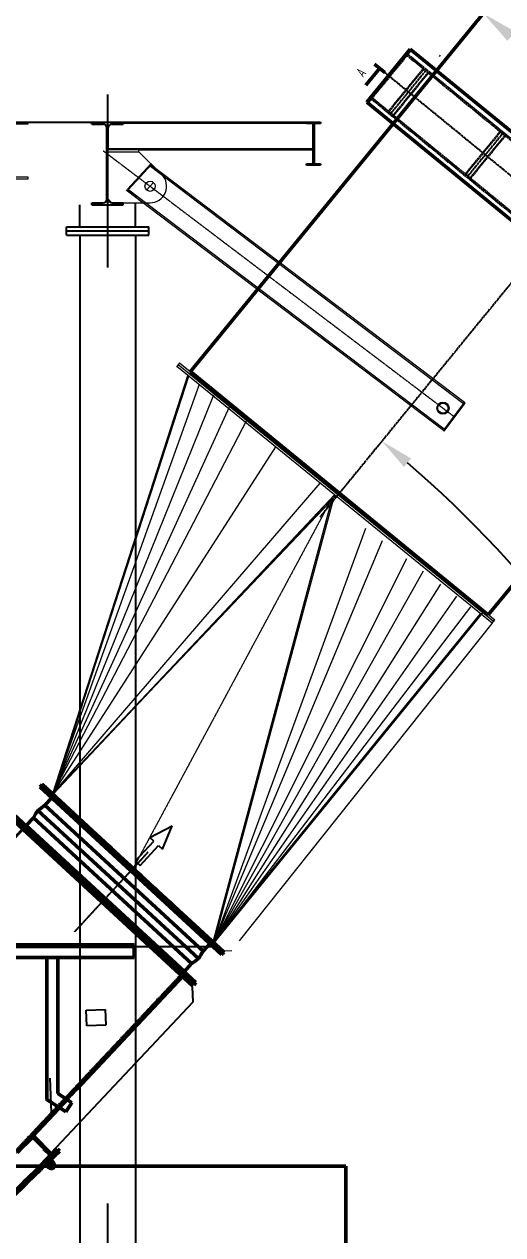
# Model space of a CAD drawing. Header units: millimetres. Extents: x -1263456 to 2767218, y -83310 to 50301.
# Drawn here: x 1092514 to 1095998, y -69629 to -60818 of the extents above; entities that cross this region are included whole.
import ezdxf

# ---------------------------------------------------------------- set-up
doc = ezdxf.new("R2010")
doc.units = ezdxf.units.MM
for name, pattern in [('AM_ISO02W050', [7.5, 6, -1.5]), ('AM_ISO08W050', [18, 12, -1.5, 3, -1.5]), ('AUSGEZOGEN', [0]), ('CENTER2', [1.125, 0.75, -0.125, 0.125, -0.125]), ('DASHED', [0.75, 0.5, -0.25]), ('DOT_CENTER', [14, 12, -1, 0, -1])]:
    doc.linetypes.add(name, pattern=pattern)
doc.layers.get('0').update_dxf_attribs({"color": 255, "lineweight": 50})
doc.layers.get('Defpoints').update_dxf_attribs({"linetype": 'AUSGEZOGEN'})
for name, color, linetype, lineweight in [('1', 2, 'Continuous', 25), ('AM_0', 7, 'Continuous', 50), ('AM_3', 6, 'AM_ISO02W050', 25), ('AM_5', 3, 'Continuous', 25), ('AM_6', 2, 'Continuous', 35), ('AM_7', 4, 'AM_ISO08W050', 25)]:
    doc.layers.add(name, color=color, linetype=linetype, lineweight=lineweight)
for name, color, linetype in [('19', 120, 'Continuous'), ('2', 7, 'Continuous'), ('20', 120, 'Continuous'), ('22', 120, 'Continuous')]:
    doc.layers.add(name, color=color, linetype=linetype)
doc.styles.get("Standard").update_dxf_attribs({"font": 'ISOCP.SHX', "width": 0.7})
doc.dimstyles.new('AM_ISO$0', dxfattribs={"dimtxt": 3.5, "dimasz": 3.5, "dimexe": 1, "dimexo": 1, "dimgap": 1.5, "dimtad": 1, "dimdsep": 46, "dimtxsty": 'Standard', "dimcen": 0, "dimclrd": 256, "dimclre": 256, "dimclrt": 2, "dimazin": 2, "dimtp": 0.1, "dimtm": 0.1, "dimtfac": 0.71, "dimtmove": 0, "dimatfit": 3, "dimfxl": 1, "dimlwd": -1, "dimlwe": -1, "dimarcsym": 1})
doc.dimstyles.new('AM_ISO$2', dxfattribs={"dimtxt": 3.25, "dimasz": 3.25, "dimexe": 1, "dimexo": 1, "dimgap": 1.5, "dimtad": 1, "dimdsep": 46, "dimtxsty": 'Standard', "dimcen": 0, "dimclrd": 256, "dimclre": 256, "dimclrt": 2, "dimazin": 2, "dimtp": 0.1, "dimtm": 0.1, "dimtfac": 0.71, "dimtmove": 0, "dimatfit": 3, "dimfxl": 1, "dimlwd": -1, "dimlwe": -1, "dimarcsym": 1})

# ---------------------------------------------------------------- blocks, each defined once
blk = doc.blocks.new('*D240')
at = {"layer": 'AM_5', "transparency": 16777216}
for p, q in [((1090659.9, -46860.2), (1090659.9, -49419.7)), ((1090922.4, -49344.7), (1096397.4, -49344.7)), ((1096659.9, -70454.3), (1096659.9, -49269.7))]:
    blk.add_line(p, q, dxfattribs=at)
for points in [[(1090922.4, -49300.9), (1090922.4, -49388.4), (1090659.9, -49344.7)], [(1096397.4, -49300.9), (1096397.4, -49388.4), (1096659.9, -49344.7)]]:
    blk.add_solid(points, dxfattribs=at)
at = {"layer": 'Defpoints', "color": 0, "transparency": 16777216}
for p in [(1090659.9, -46785.2), (1096659.9, -49344.7), (1096659.9, -70529.3, 93.7)]:
    blk.add_point(p, dxfattribs=at)
at = {"layer": 'AM_5', "color": 2, "transparency": 16777216, "insert": (1093659.9, -49100.9), "char_height": 262.5, "attachment_point": 5, "bg_fill": 3, "box_fill_scale": 1.1, "bg_fill_color": 256, "bg_fill_true_color": 13158600, "bg_fill_transparency": 0}
blk.add_mtext('6000', dxfattribs=at)
blk = doc.blocks.new('A$C1055577D')
for p, q in [((-43.2, -44.5), (-43.2, 112.9)), ((-91.4, -44.5), (5, -44.5))]:
    blk.add_line(p, q)
blk.add_solid([(-31.5, 25.5), (-43.2, -44.5), (-54.9, 25.5)])
blk = doc.blocks.new('A$Cc57342db')
at = {"layer": 'AM_0'}
for p, q in [((350.5, 69.6, 0), (350.5, 3469.4, 0)), ((350.5, 3469.4, 0), (850.5, 3469.4, 0)), ((850.5, 3469.4, 0), (850.5, 69.6, 0))]:
    blk.add_line(p, q, dxfattribs=at)
at = {"layer": 'AM_3'}
for p, q in [((350.5, 3459.4, 0), (850.5, 3459.4, 0)), ((390.5, 3469.4, 0), (390.6, 692.1, 0)), ((400.5, 3469.4, 0), (400.6, 686.1, 0)), ((800.5, 3469.4, 0), (800.3, 69.6, 0)), ((810.5, 3469.4, 0), (810.3, 69.6, 0)), ((401.3, 3306.5, 0), (799.7, 3306.5, 0)), ((401.3, 3303.5, 0), (799.7, 3303.5, 0)), ((401.3, 3261.5, 0), (799.7, 3261.5, 0)), ((391.3, 3209.4, 0), (401.3, 3209.4, 0)), ((401.3, 3258.5, 0), (799.7, 3258.5, 0)), ((799.7, 3209.4, 0), (809.6, 3209.4, 0)), ((400.5, 2583.6, 0), (800.4, 2583.6, 0)), ((400.5, 2580.6, 0), (800.4, 2580.6, 0)), ((400.5, 2538.6, 0), (800.4, 2538.6, 0)), ((400.5, 2535.6, 0), (800.4, 2535.6, 0))]:
    blk.add_line(p, q, dxfattribs=at)
at = {"layer": 'AM_7'}
for p, q in [((600.5, 3506, 0), (600.5, 0, 0)), ((390.5, 3282.5, 0), (810.5, 3282.5, 0)), ((390.5, 2559.6, 0), (810.5, 2559.6, 0))]:
    blk.add_line(p, q, dxfattribs=at)
at = {"xscale": -1.000000000000001, "rotation": 270}
blk.add_blockref('A$C1055577D', (644.9, 3597.4, 0), dxfattribs=at)
at = {"layer": 'AM_6', "color": 7, "lineweight": 50, "insert": (687.3, 3677.4, 0), "char_height": 75, "attachment_point": 1}
blk.add_mtext_dynamic_manual_height_columns('A', width=25.429, gutter_width=375, heights=[0], dxfattribs=at)
blk = doc.blocks.new('IR406X74___0___0___0___130', base_point=(76602.2, -32086.2))
at = {"layer": '19', "color": 7, "linetype": 'Continuous', "lineweight": 0}
for p, q in [((-92228.5, 84535.2), (-92228.5, 84551.2)), ((-92228.5, 84551.2), (-91968.5, 84551.2)), ((-92103.4, 84535.2), (-92228.5, 84535.2)), ((-92103.4, 84152.2), (-92103.4, 84535.2)), ((-91968.5, 84535.2), (-92093.7, 84535.2)), ((-92093.7, 84535.2), (-92093.7, 84152.2)), ((-91968.5, 84551.2), (-91968.5, 84535.2)), ((-92228.5, 84136.2), (-92228.5, 84152.2)), ((-92228.5, 84152.2), (-92103.4, 84152.2)), ((-92093.7, 84152.2), (-91968.5, 84152.2)), ((-91968.5, 84152.2), (-91968.5, 84136.2)), ((-91968.5, 84136.2), (-92228.5, 84136.2))]:
    blk.add_line(p, q, dxfattribs=at)
blk = doc.blocks.new('IR305X38_7___0___0___0__33')
at = {"layer": '1', "color": 1, "linetype": 'Continuous'}
for p, q in [((-166541.3, 116637.3), (-166439.3, 116637.3)), ((-166541.3, 116627.6), (-166541.3, 116637.3)), ((-166493.2, 116627.6), (-166541.3, 116627.6)), ((-166493.2, 116334), (-166493.2, 116627.6)), ((-166439.3, 116627.6), (-166487.4, 116627.6)), ((-166487.4, 116627.6), (-166487.4, 116334)), ((-166439.3, 116637.3), (-166439.3, 116627.6)), ((-166541.3, 116324.3), (-166541.3, 116334)), ((-166541.3, 116334), (-166493.2, 116334)), ((-166439.3, 116324.3), (-166541.3, 116324.3)), ((-166487.4, 116334), (-166439.3, 116334)), ((-166439.3, 116334), (-166439.3, 116324.3))]:
    blk.add_line(p, q, dxfattribs=at)
blk = doc.blocks.new('E__991', base_point=(-22069.8, 3933.1))
at = {"color": 4, "linetype": 'DASHED'}
for p, q in [((-21939.2, 3933.1), (-22069.8, 4077.9)), ((-21931.8, 3939.8), (-21939.2, 3933.1))]:
    blk.add_line(p, q, dxfattribs=at)
blk = doc.blocks.new('EL__992', base_point=(-22507.9, 3541.6))
at = {"color": 7, "linetype": 'Continuous'}
for p, q in [((-22126, 4027.2), (-22084.7, 4064.5)), ((-22084.7, 4064.5), (-22077.2, 4071.2)), ((-22077.2, 4071.2), (-22069.8, 4077.9)), ((-22069.8, 4077.9), (-22062.4, 4084.6)), ((-22062.4, 4084.6), (-21935.1, 3943.6)), ((-22489.3, 3699.5), (-22398.2, 3781.7)), ((-22507.9, 3682.7), (-22500.4, 3689.4)), ((-22380.6, 3541.6), (-22507.9, 3682.7)), ((-22500.4, 3689.4), (-22496.7, 3692.8)), ((-22496.7, 3692.8), (-22489.3, 3699.5))]:
    blk.add_line(p, q, dxfattribs=at)
blk = doc.blocks.new('FI1__993', base_point=(-22425.1, 3494))
at = {"color": 7, "linetype": 'Continuous'}
for p, q in [((-21905.8, 3970), (-21919.9, 3957.3)), ((-21890.6, 3983.8), (-21905.8, 3970)), ((-21883.9, 3976.3), (-21899.1, 3962.6)), ((-21883.9, 3976.3), (-21890.6, 3983.8)), ((-21935.1, 3943.6), (-22018.6, 3868.2)), ((-21943.3, 3922.7), (-22011.9, 3860.8)), ((-21928.4, 3936.1), (-21943.3, 3922.7)), ((-21919.9, 3957.3), (-21935.1, 3943.6)), ((-21913.2, 3949.9), (-21928.4, 3936.1)), ((-21899.1, 3962.6), (-21913.2, 3949.9)), ((-22032.7, 3855.5), (-22131.5, 3766.4)), ((-22026, 3848), (-22124.8, 3759)), ((-22018.6, 3868.2), (-22032.7, 3855.5)), ((-22011.9, 3860.8), (-22026, 3848)), ((-22145.6, 3753.7), (-22244.4, 3664.6)), ((-22138.9, 3746.2), (-22237.7, 3657.1)), ((-22131.5, 3766.4), (-22145.6, 3753.7)), ((-22124.8, 3759), (-22138.9, 3746.2)), ((-22258.5, 3651.8), (-22380.6, 3541.6)), ((-22251.8, 3644.4), (-22362.8, 3544.3)), ((-22244.4, 3664.6), (-22258.5, 3651.8)), ((-22237.7, 3657.1), (-22251.8, 3644.4)), ((-22395.8, 3527.9), (-22409.9, 3515.2)), ((-22380.6, 3541.6), (-22395.8, 3527.9)), ((-22373.9, 3534.2), (-22389.1, 3520.5)), ((-22362.8, 3544.3), (-22373.9, 3534.2)), ((-22409.9, 3515.2), (-22425.1, 3501.5)), ((-22418.4, 3494), (-22425.1, 3501.5)), ((-22403.2, 3507.8), (-22418.4, 3494)), ((-22389.1, 3520.5), (-22403.2, 3507.8))]:
    blk.add_line(p, q, dxfattribs=at)
at = {"color": 4, "linetype": 'DASHED'}
for p, q in [((-21899.1, 3962.6), (-21905.8, 3970)), ((-21935.1, 3943.6), (-21931.8, 3939.8)), ((-21928.4, 3936.1), (-21931.8, 3939.8)), ((-21913.2, 3949.9), (-21919.9, 3957.3)), ((-22032.7, 3855.5), (-22026, 3848)), ((-22018.6, 3868.2), (-22011.9, 3860.8)), ((-22145.6, 3753.7), (-22138.9, 3746.2)), ((-22131.5, 3766.4), (-22124.8, 3759)), ((-22251.8, 3644.4), (-22258.5, 3651.8)), ((-22237.7, 3657.1), (-22244.4, 3664.6)), ((-22389.1, 3520.5), (-22395.8, 3527.9)), ((-22377.2, 3537.9), (-22380.6, 3541.6)), ((-22373.9, 3534.2), (-22377.2, 3537.9)), ((-22403.2, 3507.8), (-22409.9, 3515.2))]:
    blk.add_line(p, q, dxfattribs=at)
blk = doc.blocks.new('fisso__994', base_point=(-22507.9, 3494))
for name, p in [('EL__992', (-22507.9, 3541.6)), ('E__991', (-22069.8, 3933.1)), ('FI1__993', (-22425.1, 3494))]:
    blk.add_blockref(name, p)
blk = doc.blocks.new('C_1__995', base_point=(-21981.1, 3844))
at = {"color": 7, "linetype": 'Continuous'}
for p, q in [((-21923.4, 3885.8), (-21944, 3908.6)), ((-21981.1, 3875.1), (-21960.5, 3852.3))]:
    blk.add_line(p, q, dxfattribs=at)
blk.add_circle((-21942, 3869), 10, dxfattribs=at)
blk.add_arc((-21942, 3869), 25, 222.056, 42.056, dxfattribs=at)
at = {"layer": '1', "color": 3, "linetype": 'DOT_CENTER'}
for p, q in [((-21942, 3881.5), (-21942, 3856.5)), ((-21929.5, 3869), (-21954.5, 3869))]:
    blk.add_line(p, q, dxfattribs=at)
blk = doc.blocks.new('FS2_1__996', base_point=(-22418.4, 3486.6))
at = {"color": 7, "linetype": 'Continuous'}
for p, q in [((-21883.9, 3976.3), (-21899.1, 3962.6)), ((-21892.4, 3955.2), (-21877.2, 3968.9)), ((-21877.2, 3968.9), (-21883.9, 3976.3)), ((-21943.3, 3922.7), (-22011.9, 3860.8)), ((-22005.2, 3853.3), (-21936.6, 3915.3)), ((-21928.4, 3936.1), (-21943.3, 3922.7)), ((-21936.6, 3915.3), (-21906.5, 3942.4)), ((-21913.2, 3949.9), (-21928.4, 3936.1)), ((-21899.1, 3962.6), (-21913.2, 3949.9)), ((-21906.5, 3942.4), (-21892.4, 3955.2)), ((-22026, 3848), (-22124.8, 3759)), ((-22118.1, 3751.5), (-22019.3, 3840.6)), ((-22011.9, 3860.8), (-22026, 3848)), ((-22019.3, 3840.6), (-22005.2, 3853.3)), ((-22138.9, 3746.2), (-22237.7, 3657.1)), ((-22231, 3649.7), (-22132.2, 3738.8)), ((-22124.8, 3759), (-22138.9, 3746.2)), ((-22132.2, 3738.8), (-22118.1, 3751.5)), ((-22251.8, 3644.4), (-22362.8, 3544.3)), ((-22356.1, 3536.8), (-22245.1, 3637)), ((-22237.7, 3657.1), (-22251.8, 3644.4)), ((-22245.1, 3637), (-22231, 3649.7)), ((-22373.9, 3534.2), (-22389.1, 3520.5)), ((-22382.4, 3513.1), (-22356.1, 3536.8)), ((-22362.8, 3544.3), (-22373.9, 3534.2)), ((-22403.2, 3507.8), (-22418.4, 3494)), ((-22418.4, 3494), (-22411.8, 3486.6)), ((-22411.8, 3486.6), (-22396.5, 3500.3)), ((-22389.1, 3520.5), (-22403.2, 3507.8)), ((-22396.5, 3500.3), (-22382.4, 3513.1))]:
    blk.add_line(p, q, dxfattribs=at)
at = {"color": 4, "linetype": 'DASHED'}
for p, q in [((-21939.9, 3919), (-21943.3, 3922.7)), ((-21939.9, 3919), (-21936.6, 3915.3)), ((-21939.9, 3919), (-21939.9, 3919)), ((-21906.5, 3942.4), (-21913.2, 3949.9)), ((-21892.4, 3955.2), (-21899.1, 3962.6)), ((-22019.3, 3840.6), (-22026, 3848)), ((-22005.2, 3853.3), (-22011.9, 3860.8)), ((-22132.2, 3738.8), (-22138.9, 3746.2)), ((-22118.1, 3751.5), (-22124.8, 3759)), ((-22251.8, 3644.4), (-22245.1, 3637)), ((-22237.7, 3657.1), (-22231, 3649.7)), ((-22359.4, 3540.6), (-22362.8, 3544.3)), ((-22359.4, 3540.6), (-22359.4, 3540.6)), ((-22356.1, 3536.8), (-22359.4, 3540.6)), ((-22403.2, 3507.8), (-22396.5, 3500.3)), ((-22389.1, 3520.5), (-22382.4, 3513.1))]:
    blk.add_line(p, q, dxfattribs=at)
blk = doc.blocks.new('PARTE_MOBILE__997', base_point=(-22418.4, 3486.6))
for name, p in [('FS2_1__996', (-22418.4, 3486.6)), ('C_1__995', (-21981.1, 3844))]:
    blk.add_blockref(name, p)
blk = doc.blocks.new('p1_1_3_2_1_1__1017', base_point=(-21906.7, 4338.2))
at = {"color": 7, "linetype": 'Continuous'}
for p, q in [((-21906.7, 4430.4), (-21906.7, 5462.5)), ((-21906.7, 5462.5), (-21901.2, 5462.5)), ((-21847.7, 5462.5), (-21901.2, 5462.5)), ((-21847.7, 5462.5), (-21836.7, 5462.5)), ((-21836.7, 5462.5), (-21826.7, 5462.5)), ((-21826.7, 4470.9), (-21826.7, 5462.5)), ((-21793.4, 4353.9), (-21904.2, 4425.8)), ((-21826.7, 4470.9), (-21735, 4411.3)), ((-21735, 4411.3), (-21725.8, 4405.3)), ((-21793.4, 4353.9), (-21769.3, 4338.2)), ((-21731.2, 4396.9), (-21769.3, 4338.2)), ((-21725.8, 4405.3), (-21731.2, 4396.9))]:
    blk.add_line(p, q, dxfattribs=at)
blk.add_arc((-21901.2, 4430.4), 5.5, 180, 237, dxfattribs=at)
blk = doc.blocks.new('p1_1_3_2__1020', base_point=(-22556.7, 5462.5))
at = {"color": 7, "linetype": 'Continuous'}
for p, q in [((-22556.7, 5542.5), (-22521.7, 5542.5)), ((-22521.7, 5542.5), (-21271.1, 5542.5)), ((-21271.1, 5532.5), (-21271.1, 5542.5)), ((-21271.1, 5532.5), (-21271.1, 5462.5)), ((-21906.7, 5462.5), (-22556.7, 5462.5)), ((-21906.7, 5462.5), (-21901.2, 5462.5)), ((-21847.7, 5462.5), (-21901.2, 5462.5)), ((-21847.7, 5462.5), (-21836.7, 5462.5)), ((-21836.7, 5462.5), (-21826.7, 5462.5)), ((-21271.1, 5462.5), (-21826.7, 5462.5))]:
    blk.add_line(p, q, dxfattribs=at)
blk = doc.blocks.new('Ang_120x80x10__1025', base_point=(-26043.7, 2607.5))
for name, p in [('p1_1_3_2__1020', (-22556.7, 5462.5)), ('p1_1_3_2_1_1__1017', (-21906.7, 4338.2))]:
    blk.add_blockref(name, p)
blk = doc.blocks.new('T3_1_1_2__1026', base_point=(-23526.8, 5542.5))
at = {"color": 7, "linetype": 'Continuous'}
for p, q in [((-22676.7, 5552.5), (-23526.8, 5552.5)), ((-22576.7, 5552.5), (-22676.7, 5552.5)), ((-22576.7, 5542.5), (-22576.7, 5552.5)), ((-22576.7, 5552.5), (-21271.1, 5552.5)), ((-21271.1, 5542.5), (-21271.1, 5552.5)), ((-23444.7, 5542.5), (-23526.7, 5542.5))]:
    blk.add_line(p, q, dxfattribs=at)
blk = doc.blocks.new('vent-lat')
at = {"color": 7, "linetype": 'Continuous'}
for p, q in [((58298, 95331), (58217, 95242)), ((58217, 95242), (71445, 83036)), ((58380, 95419), (58298, 95331)), ((58298, 95331), (58541, 95107)), ((58298, 95331), (58541, 95107)), ((58380, 95419), (58622, 95195)), ((58622, 95195), (58799, 95032)), ((58541, 95107), (58717, 94944)), ((58541, 95107), (58717, 94944)), ((58580, 93914), (59075, 94451)), ((58717, 94944), (59033, 94652)), ((58717, 94944), (59033, 94652)), ((58799, 95032), (59115, 94741)), ((59033, 94652), (59099, 94591)), ((59033, 94652), (59099, 94591)), ((59099, 94591), (59864, 93886)), ((59099, 94591), (59864, 93886)), ((59115, 94741), (59945, 93974)), ((69757, 82756), (58074, 93537)), ((70092, 83291), (58580, 93914)), ((59864, 93886), (60040, 93723)), ((59864, 93886), (60040, 93723)), ((59945, 93974), (60121, 93812)), ((60040, 93723), (60966, 92869)), ((60040, 93723), (60966, 92869)), ((60121, 93812), (61047, 92957)), ((56182, 93038), (69411, 80831)), ((56345, 93214), (69574, 81007)), ((57739, 93003), (57217, 92437)), ((57739, 93003), (69251, 82380)), ((60966, 92869), (61142, 92706)), ((60966, 92869), (61142, 92706)), ((61047, 92957), (61224, 92794)), ((61142, 92706), (62068, 91852)), ((61142, 92706), (62068, 91852)), ((61224, 92794), (62150, 91940)), ((57058, 92393), (57116, 92339)), ((57058, 92393), (57116, 92339)), ((57116, 92339), (69492, 80919)), ((57116, 92339), (69492, 80919)), ((68729, 81814), (57217, 92437)), ((62068, 91852), (62245, 91689)), ((62068, 91852), (62245, 91689)), ((62150, 91940), (62326, 91777)), ((62245, 91689), (63171, 90834)), ((62245, 91689), (63171, 90834)), ((62326, 91777), (63252, 90923)), ((63171, 90834), (63347, 90672)), ((63171, 90834), (63347, 90672)), ((63252, 90923), (63429, 90760)), ((63429, 90760), (64355, 89905)), ((63347, 90672), (64273, 89817)), ((63347, 90672), (64273, 89817)), ((64355, 89905), (64531, 89743)), ((64273, 89817), (64450, 89654)), ((64273, 89817), (64450, 89654)), ((64450, 89654), (65376, 88800)), ((64450, 89654), (65376, 88800)), ((64531, 89743), (65457, 88888)), ((65376, 88800), (65552, 88637)), ((65376, 88800), (65552, 88637)), ((65457, 88888), (65633, 88725)), ((65552, 88637), (66478, 87783)), ((65552, 88637), (66478, 87783)), ((65633, 88725), (66559, 87871)), ((66478, 87783), (66654, 87620)), ((66478, 87783), (66654, 87620)), ((66559, 87871), (66736, 87708)), ((66654, 87620), (67580, 86765)), ((66654, 87620), (67580, 86765)), ((66736, 87708), (67662, 86854)), ((67580, 86765), (67757, 86603)), ((67580, 86765), (67757, 86603)), ((67662, 86854), (67838, 86691)), ((67757, 86603), (68683, 85748)), ((67757, 86603), (68683, 85748)), ((67838, 86691), (68764, 85836)), ((68683, 85748), (68859, 85585)), ((68683, 85748), (68859, 85585)), ((68764, 85836), (68940, 85674)), ((68859, 85585), (69785, 84731)), ((68859, 85585), (69785, 84731)), ((68940, 85674), (69866, 84819)), ((69785, 84731), (69961, 84568)), ((69785, 84731), (69961, 84568)), ((69866, 84819), (70043, 84656)), ((70043, 84656), (70873, 83890)), ((69961, 84568), (70726, 83863)), ((69961, 84568), (70726, 83863)), ((70092, 83291), (70587, 83827)), ((70726, 83863), (70792, 83802)), ((70726, 83863), (70792, 83802)), ((70792, 83802), (71108, 83510)), ((70792, 83802), (71108, 83510)), ((70873, 83890), (71189, 83598)), ((71108, 83510), (71284, 83348)), ((71108, 83510), (71284, 83348)), ((71189, 83598), (71366, 83436)), ((71284, 83348), (71527, 83124)), ((71284, 83348), (71527, 83124)), ((71366, 83436), (71608, 83212)), ((71527, 83124), (71445, 83036)), ((71608, 83212), (71527, 83124)), ((69251, 82380), (68729, 81814)), ((68675, 81510), (60882, 73215)), ((69492, 80919), (69411, 80831)), ((69574, 81007), (69492, 80919)), ((60321, 72618), (56555, 68610))]:
    blk.add_line(p, q, dxfattribs=at)
at = {"color": 4, "linetype": 'DASHED'}
for p, q in [((58541, 95107), (58622, 95195)), ((58717, 94944), (58799, 95032)), ((59047, 94667), (59033, 94652)), ((59115, 94741), (59047, 94667)), ((59864, 93886), (59945, 93974)), ((60040, 93723), (60121, 93812)), ((60966, 92869), (61047, 92957)), ((61142, 92706), (61224, 92794)), ((55337, 90411), (57116, 92339)), ((57116, 92339), (68640, 81706)), ((62068, 91852), (62150, 91940)), ((62245, 91689), (62326, 91777)), ((63171, 90834), (63252, 90923)), ((63347, 90672), (63429, 90760)), ((64273, 89817), (64355, 89905)), ((64450, 89654), (64531, 89743)), ((65376, 88800), (65457, 88888)), ((65552, 88637), (65633, 88725)), ((66478, 87783), (66559, 87871)), ((66654, 87620), (66736, 87708)), ((67580, 86765), (67662, 86854)), ((67757, 86603), (67838, 86691)), ((68683, 85748), (68764, 85836)), ((68859, 85585), (68940, 85674)), ((69785, 84731), (69866, 84819)), ((69961, 84568), (70043, 84656)), ((70805, 83817), (70792, 83802)), ((70873, 83890), (70805, 83817)), ((71108, 83510), (71189, 83598)), ((71284, 83348), (71366, 83436)), ((68640, 81706), (56438, 68719)), ((68616, 81564), (66255, 79051)), ((68699, 81651), (68616, 81564)), ((68640, 81706), (68699, 81651)), ((68757, 81597), (68675, 81510)), ((68699, 81651), (68757, 81597)), ((66251, 79047), (60812, 73257)), ((66251, 79047), (66252, 79052)), ((66255, 79051), (66251, 79047)), ((66252, 79052), (66255, 79051)), ((60812, 73257), (60250, 72660)), ((60882, 73215), (60321, 72618)), ((60250, 72660), (56497, 68664))]:
    blk.add_line(p, q, dxfattribs=at)
at = {"color": 7, "linetype": 'Continuous'}
for centre, radius, start, end in [((62798, 90202), 5782, 144.77948, 151.03272), ((61777, 89096), 5782, 123.56728, 129.82052), ((57146, 92475), 80, 317.3, 331.77751), ((65033, 86091), 5782, 324.77948, 331.03272), ((66054, 87198), 5782, 303.56728, 309.82052), ((68773, 81746), 80, 122.82249, 137.3)]:
    blk.add_arc(centre, radius, start, end, dxfattribs=at)
at = {"layer": '1', "color": 6, "linetype": 'Continuous'}
for p, q in [((52329, 96358), (69293, 80704)), ((69293, 80704), (69338, 79587)), ((69338, 79587), (57083, 66543))]:
    blk.add_line(p, q, dxfattribs=at)
at = {"layer": '1', "color": 3, "linetype": 'Continuous'}
for p, q in [((66217, 91568), (67841, 92401)), ((67141, 90715), (67841, 92401)), ((65163, 89855), (66502, 91306)), ((65518, 89527), (66857, 90978)), ((66502, 91306), (66217, 91568)), ((66857, 90978), (67141, 90715)), ((65341, 89691), (65163, 89855)), ((65341, 89691), (65518, 89527))]:
    blk.add_line(p, q, dxfattribs=at)
at = {"layer": '1', "color": 3, "linetype": 'DOT_CENTER'}
for p, q in [((66063, 90474), (60730, 84695)), ((15137, 83638), (71205, 83638))]:
    blk.add_line(p, q, dxfattribs=at)
at = {"layer": '1', "color": 7, "linetype": 'Continuous'}
for p, q in [((61575, 78985), (62965, 79040)), ((61621, 77854), (61575, 78985)), ((62965, 79040), (63010, 77910)), ((63010, 77910), (61621, 77854)), ((58930, 74049), (59030, 71551))]:
    blk.add_line(p, q, dxfattribs=at)
at = {"layer": '1', "color": 6, "linetype": 'Continuous'}
blk.add_arc((40097, 83966), 24333, 293.55922, 314.27093, dxfattribs=at)
at = {"xscale": 10, "yscale": 10, "zscale": 10}
for name, p in [('Ang_120x80x10__1025', (17358, 54288)), ('T3_1_1_2__1026', (42527, 83638))]:
    blk.add_blockref(name, p, dxfattribs=at)
at = {"xscale": 10, "yscale": 10, "zscale": 10, "rotation": 2.299999999999974}
for name, p in [('fisso__994', (53527, 63740)), ('PARTE_MOBILE__997', (54424, 63701))]:
    blk.add_blockref(name, p, dxfattribs=at)
blk = doc.blocks.new('21112')
at = {"layer": '1', "color": 4, "linetype": 'DOT_CENTER'}
blk.add_line((1093121.3, -61992.7, 4.6), (1093121.3, -63251.8, 4.6), dxfattribs=at)
at = {"layer": '1', "color": 1, "linetype": 'Continuous'}
for p, q in [((1093006.9, -62207.6, 4.6), (1093006.9, -62192.7, 4.6)), ((1093006.9, -62207.6, 4.6), (1093088.6, -62207.6, 4.6)), ((1093153.1, -62207.6, 4.6), (1093234.9, -62207.6, 4.6)), ((1093234.9, -62192.7, 4.6), (1093234.9, -62207.6, 4.6)), ((1093234.9, -62197.9, 4.6), (1094570.3, -62197.9, 4.6)), ((1093115.6, -62753.8, 4.6), (1093115.6, -62234.6, 4.6)), ((1093126.1, -62392.7, 4.6), (1093126.1, -62234.6, 4.6)), ((1093126.1, -62387.5, 4.6), (1094618.4, -62387.5, 4.6)), ((1093349.2, -62392.7, 4.6), (1094618.4, -62392.7, 4.6)), ((1093006.9, -62795.7, 4.6), (1093006.9, -62780.8, 4.6)), ((1093006.9, -62780.8, 4.6), (1093088.6, -62780.8, 4.6)), ((1093006.9, -62795.7, 4.6), (1093234.9, -62795.7, 4.6)), ((1093234.9, -62795.7, 4.6), (1093234.9, -62780.8, 4.6))]:
    blk.add_line(p, q, dxfattribs=at)
at = {"layer": '1', "color": 2, "linetype": 'Continuous'}
for p, q in [((1092918.3, -62955.7, 4.6), (1092918.3, -62795.7, 4.6)), ((1093324.3, -62955.7, 4.6), (1093324.3, -62780.8, 4.6)), ((1092821.3, -62985.7, 4.6), (1092821.3, -62955.7, 4.6)), ((1092821.3, -62955.7, 4.6), (1093421.3, -62955.7, 4.6)), ((1092821.3, -63015.7, 4.6), (1092821.3, -62985.7, 4.6)), ((1092821.3, -62985.7, 4.6), (1093421.3, -62985.7, 4.6)), ((1093421.3, -62985.7, 4.6), (1093421.3, -62955.7, 4.6)), ((1093421.3, -63015.7, 4.6), (1093421.3, -62985.7, 4.6)), ((1092821.3, -63015.7, 4.6), (1093421.3, -63015.7, 4.6))]:
    blk.add_line(p, q, dxfattribs=at)
at = {"layer": '1', "color": 3, "linetype": 'Continuous'}
blk.add_line((1093153.1, -62780.8, 4.6), (1093234.9, -62780.8, 4.6), dxfattribs=at)
at = {"layer": '1', "color": 1, "linetype": 'Continuous'}
for centre, start, end in [((1093088.6, -62234.6, 4.6), 0, 90), ((1093153.1, -62234.6, 4.6), 90, 180), ((1093088.6, -62753.8, 4.6), 270, 0), ((1093153.1, -62753.8, 4.6), 180, 270)]:
    blk.add_arc(centre, 27, start, end, dxfattribs=at)
at = {"layer": '19', "color": 70, "linetype": 'Continuous', "lineweight": 0}
for p, q in [((1095542.8, -61705.6, 4.6), (1095535.1, -61715.7, 4.6)), ((1093126.1, -62392.7, 4.6), (1093349.2, -62392.7, 4.6)), ((1093126.1, -62753.8, 4.6), (1093126.1, -62392.7, 4.6)), ((1093126.1, -62408.6, 4.6), (1093349.2, -62408.6, 4.6)), ((1093349.2, -62408.6, 4.6), (1093349.2, -62392.7, 4.6)), ((1093515.7, -62575.1, 4.6), (1093349.2, -62408.6, 4.6)), ((1093265.1, -62680.4, 4.6), (1093437.3, -62493.8, 4.6)), ((1093443.1, -62499.1, 4.6), (1093270.9, -62685.8, 4.6)), ((1095712.8, -64243.3, 4.6), (1093423.1, -62509.2, 4.6)), ((1093405.4, -62687.5, 4.6), (1093455.6, -62633.1, 4.6)), ((1095572.7, -64428.3, 4.6), (1093265, -62680.5, 4.6)), ((1093126.1, -62753.8, 4.6), (1093153.1, -62780.8, 4.6)), ((1093153.1, -62780.8, 4.6), (1093430.5, -62780.8, 4.6)), ((1093624.1, -63971.8, 4.9), (1093624.4, -63971.8, 4.9)), ((1093643.6, -63946.4, 4.9), (1093624.4, -63971.8, 4.9)), ((1095929.9, -65828.7, 4.6), (1093634, -63959.1, 4.9)), ((1093712.3, -64038.4, 4.9), (1092725.5, -67086.1, 4.6)), ((1093787.2, -64104.4, 4.9), (1092719.4, -67081.6, 4.6)), ((1093891.6, -64180.8, 4.9), (1092719.4, -67081.6, 4.6)), ((1095566, -64437, 4.6), (1095719.4, -64234.6, 4.6)), ((1095719.4, -64234.6, 4.6), (1095725.7, -64239.3, 4.6)), ((1094005.8, -64269.1, 4.9), (1092719.4, -67081.6, 4.6)), ((1095572.3, -64441.8, 4.6), (1095725.7, -64239.3, 4.6)), ((1094131.7, -64366.2, 4.9), (1092719.4, -67081.6, 4.6)), ((1095566, -64437, 4.6), (1095572.3, -64441.8, 4.6)), ((1094343.2, -64557.1, 4.8), (1092719.4, -67081.6, 4.6)), ((1094666.3, -64820.8, 4.7), (1092719.4, -67081.6, 4.6)), ((1094784.7, -64911.8, 4.7), (1092719.4, -67081.6, 4.6)), ((1094755.6, -64928.7, 4.7), (1092725.6, -67086.2, 4.6)), ((1094755.6, -64928.7, 4.7), (1093888.3, -68163, 4.6)), ((1094999.5, -65151.2, 4.6), (1093894.4, -68167.6, 4.6)), ((1095119.1, -65240.5, 4.6), (1093894.4, -68167.6, 4.6)), ((1095298, -65372.9, 4.6), (1093894.4, -68167.6, 4.6)), ((1095417.9, -65461.8, 4.6), (1093894.4, -68167.6, 4.6)), ((1095545.5, -65556.8, 4.6), (1093894.4, -68167.6, 4.6)), ((1095661.4, -65642.8, 4.6), (1093894.4, -68167.6, 4.6)), ((1095763.2, -65722.5, 4.6), (1093894.4, -68167.6, 4.6)), ((1095832.5, -65775, 4.6), (1093888.4, -68163.1, 4.6)), ((1095858.6, -65754.8, 4.6), (1095839.4, -65780.1, 4.6)), ((1095929.9, -65828.7, 4.6), (1095939.5, -65816.1, 4.6)), ((1094080.6, -68153.1, 4.6), (1095920.3, -65841.7, 4.6)), ((1095920.3, -65841.4, 4.6), (1095929.9, -65828.7, 4.6)), ((1095920.3, -65841.7, 4.6), (1095920.3, -65841.4, 4.6)), ((1094025.8, -68225.6, 4.6), (1093974.7, -68228.1, 4.6))]:
    blk.add_line(p, q, dxfattribs=at)
at = {"layer": '19', "color": 70, "linetype": 'CENTER2', "lineweight": 0}
blk.add_line((1093089, -62401.7, 4.6), (1095642.7, -64335.8, 4.6), dxfattribs=at)
at = {"layer": '19', "color": 70, "linetype": 'Continuous', "lineweight": 0}
for centre, radius in [((1093430.5, -62660.3, 4.6), 37), ((1095563, -64275.4, 4.6), 44.5), ((1095563, -64275.4, 4.6), 37)]:
    blk.add_circle(centre, radius, dxfattribs=at)
blk.add_arc((1093430.5, -62660.3, 4.6), 120.5, 270, 44.99998, dxfattribs=at)
at = {"layer": '2', "color": 1, "linetype": 'Continuous'}
for p, q in [((1086590.5, -62192.7, 4.6), (1094570.3, -62192.7, 4.6)), ((1093121.3, -70064.2, 4.6), (1093121.3, -71192.7, 4.6))]:
    blk.add_line(p, q, dxfattribs=at)
at = {"layer": '2', "color": 2, "linetype": 'Continuous'}
for p, q in [((1092918.3, -63015.7, 4.6), (1092918.3, -71117.7, 4.6)), ((1093324.3, -63015.7, 4.6), (1093324.3, -71117.7, 4.6))]:
    blk.add_line(p, q, dxfattribs=at)
at = {"layer": '20', "color": 70, "linetype": 'Continuous', "lineweight": 0}
for p, q in [((1095920.3, -65841.4, 4.6), (1093624.4, -63971.8, 4.9)), ((1093643.6, -63946.4, 4.9), (1095939.5, -65816.1, 4.6)), ((1093706.3, -64033.8, 4.9), (1092719.4, -67081.6, 4.6)), ((1094772.3, -64906.6, 4.7), (1092719.4, -67081.6, 4.6)), ((1094772.3, -64906.6, 4.7), (1093894.4, -68167.6, 4.6)), ((1095838.5, -65779.5, 4.6), (1093894.4, -68167.6, 4.6))]:
    blk.add_line(p, q, dxfattribs=at)
at = {"layer": '22', "color": 70, "linetype": 'Continuous', "lineweight": 0}
for p, q in [((1095719.4, -64234.6, 4.6), (1093430.6, -62501.1, 4.6)), ((1095566, -64437, 4.6), (1093257.5, -62688.6, 4.6)), ((1093376.3, -62783.1, 4.6), (1093265.1, -62680.4, 4.6)), ((1092645.1, -67014.8, 4.6), (1092651.7, -67007.3, 4.6)), ((1092645.1, -67014.8, 4.6), (1093306.5, -67625.1, 4.6)), ((1092651.9, -67007.4, 4.6), (1093313.3, -67617.8, 4.6)), ((1093967.9, -68235.5, 4.6), (1093306.5, -67625.1, 4.6)), ((1093974.7, -68228.1, 4.6), (1093313.3, -67617.8, 4.6)), ((1093967.9, -68235.5, 4.6), (1093974.7, -68228.1, 4.6))]:
    blk.add_line(p, q, dxfattribs=at)
at = {"layer": '22', "color": 70, "linetype": 'CENTER2', "lineweight": 0}
blk.add_line((1094755.6, -64928.7, 4.7), (1093306.5, -67625.1, 4.6), dxfattribs=at)
at = {"layer": 'AM_0'}
for p, q in [((1097522.8, -59364.5, 5.6), (1093725.4, -64008.4, 4.9)), ((1098271.4, -62872.2, 5.3), (1095893, -65780.8, 4.9)), ((1093725.4, -64008.4, 4.9), (1095893, -65780.8, 4.9))]:
    blk.add_line(p, q, dxfattribs=at)
at = {"layer": 'AM_7'}
blk.add_line((1102624.9, -55336.6, 6.2), (1094666.7, -65068.8, 4.9), dxfattribs=at)
for name in ['IR406X74___0___0___0___130', 'IR305X38_7___0___0___0__33']:
    blk.add_blockref(name, (1261111.6, -178830.1, 4.6))
at = {"xscale": 0.1, "yscale": 0.1, "zscale": 0.1}
blk.add_blockref('vent-lat', (1086807.1, -76556.7, 4.6), dxfattribs=at)
blk = doc.blocks.new('*D227')
at = {"layer": 'AM_5', "transparency": 16777216}
for p, q in [((1095972.9, -60596.9), (1095809.1, -60797.2)), ((1096059.8, -60905.3), (1097820.9, -62345.4)), ((1098167.3, -62336.5), (1097976.7, -62569.6))]:
    blk.add_line(p, q, dxfattribs=at)
for points in [[(1096087.5, -60871.4), (1096032.1, -60939.2), (1095856.6, -60739.1)], [(1097848.6, -62311.6), (1097793.2, -62379.3), (1098024.1, -62511.6)]]:
    blk.add_solid(points, dxfattribs=at)
at = {"layer": 'Defpoints', "color": 0, "transparency": 16777216}
for p in [(1096020.4, -60538.8), (1098214.8, -62278.4), (1098024.1, -62511.6)]:
    blk.add_point(p, dxfattribs=at)
at = {"layer": 'AM_5', "color": 2, "transparency": 16777216, "insert": (1097094.7, -61436.6), "char_height": 262.5, "attachment_point": 5, "rotation": 320.72654, "bg_fill": 3, "box_fill_scale": 1.1, "bg_fill_color": 256, "bg_fill_true_color": 13158600, "bg_fill_transparency": 0}
blk.add_mtext('%%C2800', dxfattribs=at)
blk = doc.blocks.new('*D248')
at = {"layer": 'AM_5', "transparency": 16777216}
blk.add_arc((1089659.1, -70529.7), 8624.8, 1.61931, 49.10722, dxfattribs=at)
for points in [[(1095279.2, -64041), (1095331.5, -63978.8), (1095118.8, -63852.9)], [(1098321.1, -70285.4), (1098239.9, -70286.6), (1098283.9, -70529.7)]]:
    blk.add_solid(points, dxfattribs=at)
at = {"layer": 'Defpoints', "color": 0, "transparency": 16777216}
for p in [(1102624.9, -54673.6, 1.7), (1094666.7, -64405.8, 0.3), (1097911.1, -68021.2), (1078370.5, -70529.7), (1117010, -70529.7)]:
    blk.add_point(p, dxfattribs=at)
at = {"layer": 'AM_5', "color": 2, "transparency": 16777216, "insert": (1097664.4, -66734.8), "char_height": 243.75, "attachment_point": 5, "rotation": 295.36327, "bg_fill": 3, "box_fill_scale": 1.1, "bg_fill_color": 256, "bg_fill_true_color": 13158600, "bg_fill_transparency": 0}
blk.add_mtext('50.73°', dxfattribs=at)

msp = doc.modelspace()

# ---------------------------------------------------------------- dimensions: what is measured, and where the dimension line sits
at = {"layer": 'AM_5'}
dim = msp.add_linear_dim(base=(1096659.9, -49344.7), p1=(1090659.9, -46785.2), p2=(1096659.9, -70529.3, 93.7), dimstyle='AM_ISO$0', override={"dimscale": 75, "dimdec": 0, "dimtdec": 6, "dimtfill": 1}, dxfattribs=at)
dim.commit()
dim.dimension.update_dxf_attribs({"geometry": '*D240', "text_midpoint": (1093659.9, -49100.9)})

# ---------------------------------------------------------------- next in the draw order: linework, layer by layer
at = {"layer": 'AM_0'}
for q in [(1086464.6, -69129.7), (1094855.3, -70529.7)]:
    msp.add_line((1094855.3, -69129.7), q, dxfattribs=at)

# ---------------------------------------------------------------- next in the draw order: block references
at = {"layer": 'AM_0', "extrusion": (-6.76692e-05, -8.3486e-05, 1), "xscale": -1, "rotation": 50.72653567310318}
msp.add_blockref('A$Cc57342db', (1098232.7, -62924.1, -68.4), dxfattribs=at)

# ---------------------------------------------------------------- next in the draw order: block references
at = {"layer": 'AM_0'}
msp.add_blockref('21112', (0, 663, -4.6), dxfattribs=at)

# ---------------------------------------------------------------- next in the draw order: dimensions: what is measured, and where the dimension line sits
at = {"layer": 'AM_5'}
dim = msp.add_linear_dim(base=(1098024.1, -62511.6, -0.1), p1=(1096020.4, -60538.8, -0.1), p2=(1098214.8, -62278.4, -0.1), angle=140.72654, text='%%C<>', dimstyle='AM_ISO$0', override={"dimscale": 75, "dimdec": 0, "dimpost": '', "dimadec": 2, "dimtdec": 6, "dimtfill": 1}, dxfattribs=at)
dim.commit()
dim.dimension.update_dxf_attribs({"geometry": '*D227', "text_midpoint": (1097094.7, -61436.6, -0.1)})

# ---------------------------------------------------------------- next in the draw order: dimensions: what is measured, and where the dimension line sits
dim = msp.add_angular_dim_2l(base=(1097911.1, -68021.2), line1=((1102624.9, -54673.6, 1.7), (1094666.7, -64405.8, 0.3)), line2=((1078370.5, -70529.7), (1117010, -70529.7)), dimstyle='AM_ISO$2', override={"dimscale": 75, "dimdec": 0, "dimpost": '', "dimadec": 2, "dimtdec": 6, "dimtfill": 1}, dxfattribs=at)
dim.commit()
dim.dimension.update_dxf_attribs({"geometry": '*D248', "text_midpoint": (1097664.4, -66734.8)})

doc.saveas('drawing.dxf')
